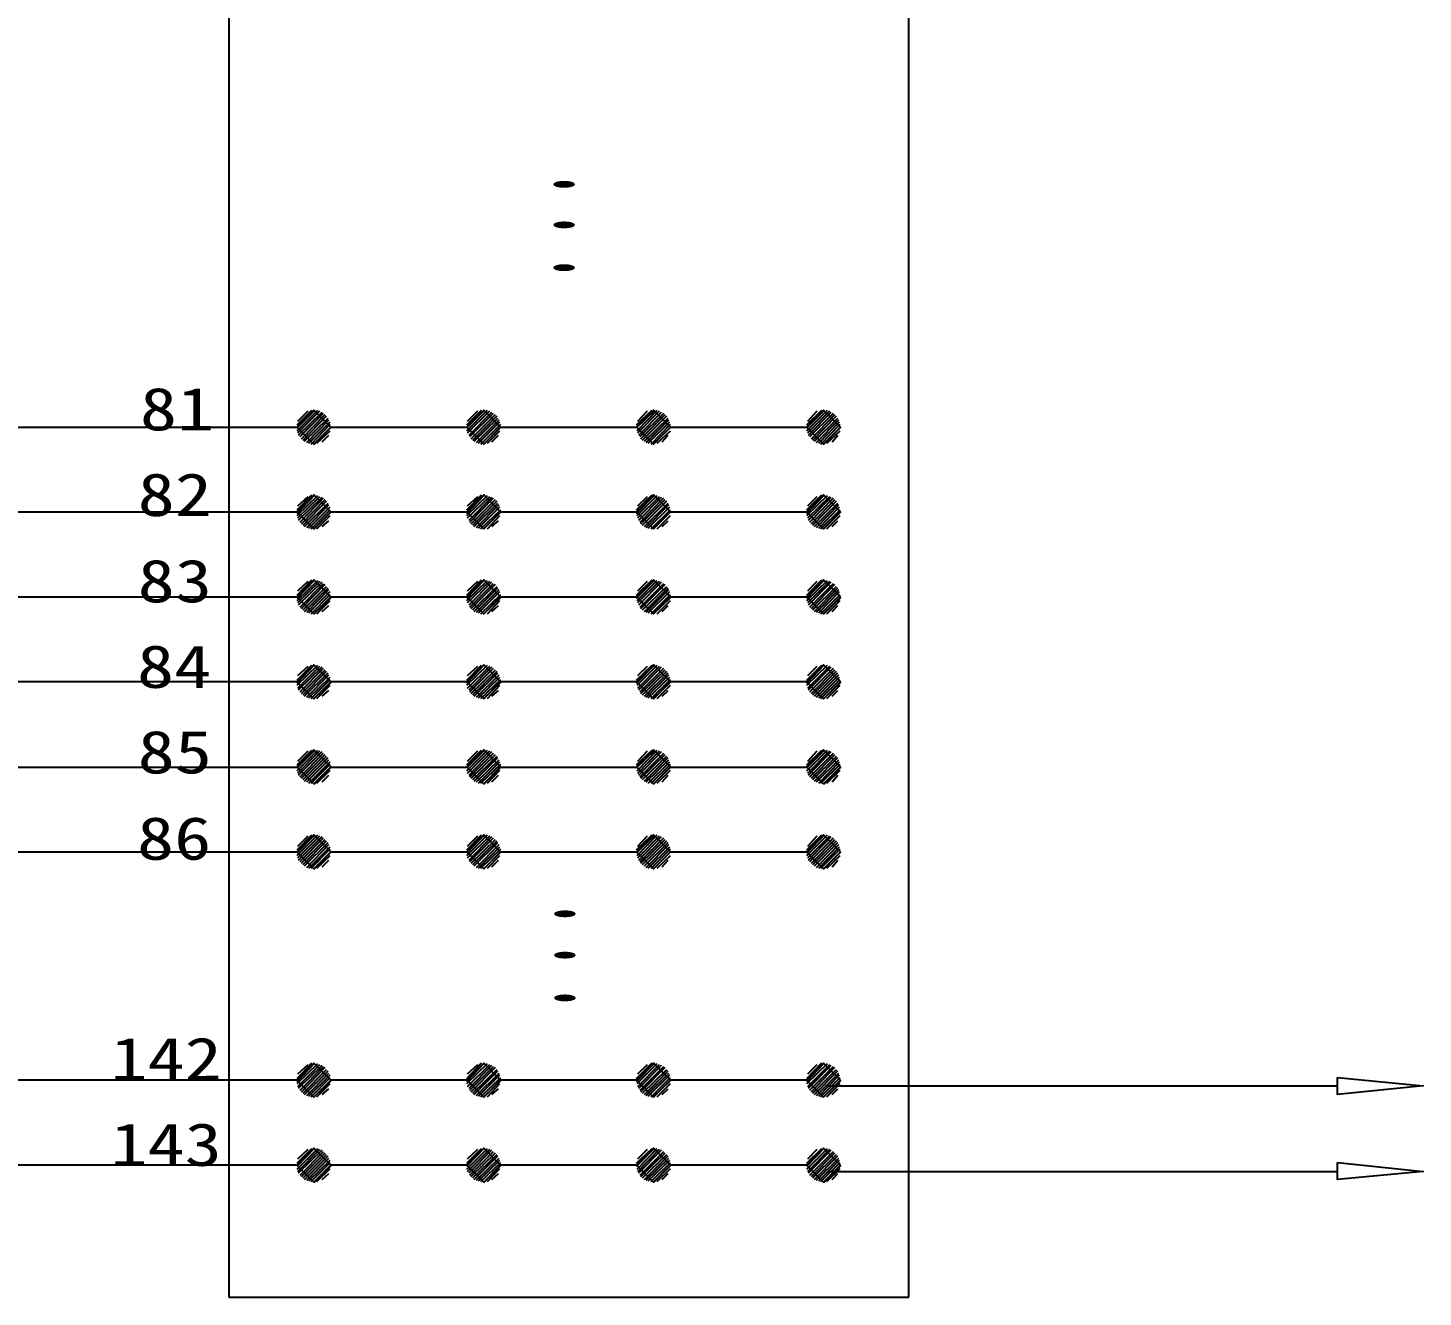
# Model space of a CAD drawing. Header units: metres. Extents: x 17 to 1757, y 17 to 1207.
# Drawn here: x 1139.8 to 1412.1, y 686.5 to 934.3 of the extents above; entities that cross this region are included whole.
import ezdxf

# ---------------------------------------------------------------- set-up
doc = ezdxf.new("R2010")
doc.units = ezdxf.units.M
for name, color, linetype in [('LINES', 7, 'Continuous'), ('POLYLINES', 4, 'Continuous'), ('TEXTS', 3, 'Continuous')]:
    doc.layers.add(name, color=color, linetype=linetype)

msp = doc.modelspace()

# ---------------------------------------------------------------- linework, layer by layer
at = {"layer": 'LINES'}
for p, q in [((1179.02, 1113.55), (1179.02, 686.52)), ((1311.72, 686.52), (1311.72, 1113.55)), ((1192.34, 856.8), (1195.22, 859.68)), ((1192.34, 856.22), (1195.8, 859.68)), ((1192.34, 855.65), (1196.38, 859.68)), ((1192.49, 857.52), (1194.5, 859.54)), ((1192.49, 855.22), (1196.81, 859.54)), ((1192.63, 854.78), (1197.24, 859.25)), ((1192.92, 854.5), (1197.53, 859.1)), ((1193.21, 854.06), (1197.82, 858.82)), ((1193.5, 853.78), (1198.1, 858.53)), ((1193.78, 853.63), (1198.39, 858.1)), ((1194.22, 853.34), (1198.54, 857.81)), ((1225.46, 856.8), (1228.34, 859.68)), ((1225.46, 856.22), (1228.92, 859.68)), ((1225.46, 855.65), (1229.5, 859.68)), ((1225.61, 857.52), (1227.62, 859.54)), ((1225.61, 855.22), (1229.93, 859.54)), ((1225.9, 854.78), (1230.36, 859.25)), ((1226.04, 854.5), (1230.65, 859.1)), ((1226.33, 854.06), (1231.08, 858.82)), ((1226.62, 853.78), (1231.37, 858.53)), ((1226.9, 853.63), (1231.51, 858.1)), ((1227.34, 853.34), (1231.8, 857.81)), ((1258.58, 856.8), (1261.61, 859.68)), ((1258.58, 856.22), (1262.18, 859.68)), ((1258.73, 855.65), (1262.62, 859.68)), ((1258.87, 857.52), (1260.74, 859.54)), ((1258.87, 855.22), (1263.05, 859.54)), ((1259.02, 854.78), (1263.48, 859.25)), ((1259.3, 854.5), (1263.91, 859.1)), ((1259.45, 854.06), (1264.2, 858.82)), ((1259.74, 853.78), (1264.49, 858.53)), ((1260.17, 853.63), (1264.78, 858.1)), ((1260.46, 853.34), (1264.92, 857.81)), ((1291.85, 856.8), (1294.73, 859.68)), ((1291.85, 856.22), (1295.3, 859.68)), ((1291.85, 855.65), (1295.88, 859.68)), ((1291.99, 857.52), (1293.86, 859.54)), ((1291.99, 855.22), (1296.31, 859.54)), ((1292.14, 854.78), (1296.6, 859.25)), ((1292.42, 854.5), (1297.03, 859.1)), ((1292.71, 854.06), (1297.32, 858.82)), ((1293, 853.78), (1297.61, 858.53)), ((1293.29, 853.63), (1297.9, 858.1)), ((1293.72, 853.34), (1298.04, 857.81)), ((863.88, 856.37), (1192.34, 856.37)), ((1194.65, 853.2), (1198.82, 857.38)), ((1195.08, 853.06), (1198.82, 856.94)), ((1195.66, 853.06), (1198.97, 856.37)), ((1196.23, 853.2), (1198.82, 855.65)), ((1198.97, 856.37), (1225.46, 856.37)), ((1227.77, 853.2), (1231.94, 857.38)), ((1228.2, 853.06), (1232.09, 856.94)), ((1228.78, 853.06), (1232.09, 856.37)), ((1229.5, 853.2), (1231.94, 855.65)), ((1232.09, 856.37), (1258.58, 856.37)), ((1260.89, 853.2), (1265.06, 857.38)), ((1261.46, 853.06), (1265.21, 856.94)), ((1261.9, 853.06), (1265.21, 856.37)), ((1262.62, 853.2), (1265.21, 855.65)), ((1265.21, 856.37), (1291.7, 856.37)), ((1294.15, 853.2), (1298.18, 857.38)), ((1294.58, 853.06), (1298.33, 856.94)), ((1295.16, 853.06), (1298.47, 856.37)), ((1295.74, 853.2), (1298.33, 855.65)), ((1197.24, 853.49), (1198.54, 854.78)), ((1230.36, 853.49), (1231.66, 854.78)), ((1263.62, 853.49), (1264.78, 854.78)), ((1296.74, 853.49), (1297.9, 854.78)), ((1192.34, 840.24), (1195.22, 843.12)), ((1192.34, 839.52), (1195.8, 843.12)), ((1192.34, 839.09), (1196.38, 842.98)), ((1192.49, 840.96), (1194.5, 842.83)), ((1192.49, 838.66), (1196.81, 842.83)), ((1192.63, 838.22), (1197.24, 842.69)), ((1192.92, 837.79), (1197.53, 842.54)), ((1193.21, 837.5), (1197.82, 842.26)), ((1193.5, 837.22), (1198.1, 841.97)), ((1193.78, 836.93), (1198.39, 841.54)), ((1225.46, 840.24), (1228.34, 843.12)), ((1225.46, 839.52), (1228.92, 843.12)), ((1225.46, 839.09), (1229.5, 842.98)), ((1225.61, 840.96), (1227.62, 842.83)), ((1225.61, 838.66), (1229.93, 842.83)), ((1225.9, 838.22), (1230.36, 842.69)), ((1226.04, 837.79), (1230.65, 842.54)), ((1226.33, 837.5), (1231.08, 842.26)), ((1226.62, 837.22), (1231.37, 841.97)), ((1226.9, 836.93), (1231.51, 841.54)), ((1258.58, 840.24), (1261.61, 843.12)), ((1258.58, 839.52), (1262.18, 843.12)), ((1258.73, 839.09), (1262.62, 842.98)), ((1258.87, 840.96), (1260.74, 842.83)), ((1258.87, 838.66), (1263.05, 842.83)), ((1259.02, 838.22), (1263.48, 842.69)), ((1259.3, 837.79), (1263.91, 842.54)), ((1259.45, 837.5), (1264.2, 842.26)), ((1259.74, 837.22), (1264.49, 841.97)), ((1260.17, 836.93), (1264.78, 841.54)), ((1291.85, 840.24), (1294.73, 843.12)), ((1291.85, 839.52), (1295.3, 843.12)), ((1291.85, 839.09), (1295.88, 842.98)), ((1291.99, 840.96), (1293.86, 842.83)), ((1291.99, 838.66), (1296.31, 842.83)), ((1292.14, 838.22), (1296.6, 842.69)), ((1292.42, 837.79), (1297.03, 842.54)), ((1292.71, 837.5), (1297.32, 842.26)), ((1293, 837.22), (1297.61, 841.97)), ((1293.29, 836.93), (1297.9, 841.54)), ((863.88, 839.81), (1192.34, 839.81)), ((1194.22, 836.78), (1198.54, 841.25)), ((1194.65, 836.64), (1198.82, 840.82)), ((1195.08, 836.5), (1198.82, 840.24)), ((1195.66, 836.5), (1198.97, 839.81)), ((1196.23, 836.5), (1198.82, 839.09)), ((1198.97, 839.81), (1225.46, 839.81)), ((1227.34, 836.78), (1231.8, 841.25)), ((1227.77, 836.64), (1231.94, 840.82)), ((1228.2, 836.5), (1232.09, 840.24)), ((1228.78, 836.5), (1232.09, 839.81)), ((1229.5, 836.5), (1231.94, 839.09)), ((1232.09, 839.81), (1258.58, 839.81)), ((1260.46, 836.78), (1264.92, 841.25)), ((1260.89, 836.64), (1265.06, 840.82)), ((1261.46, 836.5), (1265.21, 840.24)), ((1261.9, 836.5), (1265.21, 839.81)), ((1262.62, 836.5), (1265.21, 839.09)), ((1265.21, 839.81), (1291.7, 839.81)), ((1293.72, 836.78), (1298.04, 841.25)), ((1294.15, 836.64), (1298.18, 840.82)), ((1294.58, 836.5), (1298.33, 840.24)), ((1295.16, 836.5), (1298.47, 839.81)), ((1295.74, 836.5), (1298.33, 839.09)), ((1197.24, 836.93), (1198.54, 838.08)), ((1230.36, 836.93), (1231.66, 838.08)), ((1263.62, 836.93), (1264.78, 838.08)), ((1296.74, 836.93), (1297.9, 838.08)), ((1192.34, 823.54), (1195.22, 826.56)), ((1192.34, 822.96), (1195.8, 826.56)), ((1192.34, 822.53), (1196.38, 826.42)), ((1192.49, 824.4), (1194.5, 826.27)), ((1192.49, 822.1), (1196.81, 826.27)), ((1192.63, 821.66), (1197.24, 826.13)), ((1192.92, 821.23), (1197.53, 825.84)), ((1193.21, 820.94), (1197.82, 825.7)), ((1193.5, 820.66), (1198.1, 825.26)), ((1225.46, 823.54), (1228.34, 826.56)), ((1225.46, 822.96), (1228.92, 826.56)), ((1225.46, 822.53), (1229.5, 826.42)), ((1225.61, 824.4), (1227.62, 826.27)), ((1225.61, 822.1), (1229.93, 826.27)), ((1225.9, 821.66), (1230.36, 826.13)), ((1226.04, 821.23), (1230.65, 825.84)), ((1226.33, 820.94), (1231.08, 825.7)), ((1226.62, 820.66), (1231.37, 825.26)), ((1258.58, 823.54), (1261.61, 826.56)), ((1258.58, 822.96), (1262.18, 826.56)), ((1258.73, 822.53), (1262.62, 826.42)), ((1258.87, 824.4), (1260.74, 826.27)), ((1258.87, 822.1), (1263.05, 826.27)), ((1259.02, 821.66), (1263.48, 826.13)), ((1259.3, 821.23), (1263.91, 825.84)), ((1259.45, 820.94), (1264.2, 825.7)), ((1259.74, 820.66), (1264.49, 825.26)), ((1291.85, 823.54), (1294.73, 826.56)), ((1291.85, 822.96), (1295.3, 826.56)), ((1291.85, 822.53), (1295.88, 826.42)), ((1291.99, 824.4), (1293.86, 826.27)), ((1291.99, 822.1), (1296.31, 826.27)), ((1292.14, 821.66), (1296.6, 826.13)), ((1292.42, 821.23), (1297.03, 825.84)), ((1292.71, 820.94), (1297.32, 825.7)), ((1293, 820.66), (1297.61, 825.26)), ((863.88, 823.25), (1192.34, 823.25)), ((1193.78, 820.37), (1198.39, 824.98)), ((1194.22, 820.22), (1198.54, 824.69)), ((1194.65, 820.08), (1198.82, 824.26)), ((1195.08, 819.94), (1198.82, 823.68)), ((1195.66, 819.94), (1198.97, 823.1)), ((1196.23, 819.94), (1198.82, 822.53)), ((1198.97, 823.25), (1225.46, 823.25)), ((1226.9, 820.37), (1231.51, 824.98)), ((1227.34, 820.22), (1231.8, 824.69)), ((1227.77, 820.08), (1231.94, 824.26)), ((1228.2, 819.94), (1232.09, 823.68)), ((1228.78, 819.94), (1232.09, 823.1)), ((1229.5, 819.94), (1231.94, 822.53)), ((1232.09, 823.25), (1258.58, 823.25)), ((1260.17, 820.37), (1264.78, 824.98)), ((1260.46, 820.22), (1264.92, 824.69)), ((1260.89, 820.08), (1265.06, 824.26)), ((1261.46, 819.94), (1265.21, 823.68)), ((1261.9, 819.94), (1265.21, 823.1)), ((1262.62, 819.94), (1265.21, 822.53)), ((1265.21, 823.25), (1291.7, 823.25)), ((1293.29, 820.37), (1297.9, 824.98)), ((1293.72, 820.22), (1298.04, 824.69)), ((1294.15, 820.08), (1298.18, 824.26)), ((1294.58, 819.94), (1298.33, 823.68)), ((1295.16, 819.94), (1298.47, 823.1)), ((1295.74, 819.94), (1298.33, 822.53)), ((1197.24, 820.37), (1198.54, 821.52)), ((1230.36, 820.37), (1231.66, 821.52)), ((1263.62, 820.37), (1264.78, 821.52)), ((1296.74, 820.37), (1297.9, 821.52)), ((1192.34, 806.4), (1195.8, 810)), ((1192.34, 806.98), (1195.22, 809.86)), ((1192.34, 805.97), (1196.38, 809.86)), ((1192.49, 807.84), (1194.5, 809.71)), ((1192.49, 805.39), (1196.81, 809.71)), ((1192.63, 805.1), (1197.24, 809.57)), ((1192.92, 804.67), (1197.53, 809.28)), ((1193.21, 804.38), (1197.82, 808.99)), ((1193.5, 804.1), (1198.1, 808.7)), ((1225.46, 806.4), (1228.92, 810)), ((1225.46, 806.98), (1228.34, 809.86)), ((1225.46, 805.97), (1229.5, 809.86)), ((1225.61, 807.84), (1227.62, 809.71)), ((1225.61, 805.39), (1229.93, 809.71)), ((1225.9, 805.1), (1230.36, 809.57)), ((1226.04, 804.67), (1230.65, 809.28)), ((1226.33, 804.38), (1231.08, 808.99)), ((1226.62, 804.1), (1231.37, 808.7)), ((1258.58, 806.4), (1262.18, 810)), ((1258.58, 806.98), (1261.61, 809.86)), ((1258.73, 805.97), (1262.62, 809.86)), ((1258.87, 807.84), (1260.74, 809.71)), ((1258.87, 805.39), (1263.05, 809.71)), ((1259.02, 805.1), (1263.48, 809.57)), ((1259.3, 804.67), (1263.91, 809.28)), ((1259.45, 804.38), (1264.2, 808.99)), ((1259.74, 804.1), (1264.49, 808.7)), ((1291.85, 806.4), (1295.3, 810)), ((1291.85, 806.98), (1294.73, 809.86)), ((1291.85, 805.97), (1295.88, 809.86)), ((1291.99, 807.84), (1293.86, 809.71)), ((1291.99, 805.39), (1296.31, 809.71)), ((1292.14, 805.1), (1296.6, 809.57)), ((1292.42, 804.67), (1297.03, 809.28)), ((1292.71, 804.38), (1297.32, 808.99)), ((1293, 804.1), (1297.61, 808.7)), ((863.88, 806.69), (1192.34, 806.69)), ((1193.78, 803.81), (1198.39, 808.42)), ((1194.22, 803.66), (1198.54, 807.98)), ((1194.65, 803.52), (1198.82, 807.55)), ((1195.08, 803.38), (1198.82, 807.12)), ((1195.66, 803.38), (1198.97, 806.54)), ((1196.23, 803.38), (1198.82, 805.97)), ((1198.97, 806.69), (1225.46, 806.69)), ((1226.9, 803.81), (1231.51, 808.42)), ((1227.34, 803.66), (1231.8, 807.98)), ((1227.77, 803.52), (1231.94, 807.55)), ((1228.2, 803.38), (1232.09, 807.12)), ((1228.78, 803.38), (1232.09, 806.54)), ((1229.5, 803.38), (1231.94, 805.97)), ((1232.09, 806.69), (1258.58, 806.69)), ((1260.17, 803.81), (1264.78, 808.42)), ((1260.46, 803.66), (1264.92, 807.98)), ((1260.89, 803.52), (1265.06, 807.55)), ((1261.46, 803.38), (1265.21, 807.12)), ((1261.9, 803.38), (1265.21, 806.54)), ((1262.62, 803.38), (1265.21, 805.97)), ((1265.21, 806.69), (1291.7, 806.69)), ((1293.29, 803.81), (1297.9, 808.42)), ((1293.72, 803.66), (1298.04, 807.98)), ((1294.15, 803.52), (1298.18, 807.55)), ((1294.58, 803.38), (1298.33, 807.12)), ((1295.16, 803.38), (1298.47, 806.54)), ((1295.74, 803.38), (1298.33, 805.97)), ((1197.24, 803.81), (1198.54, 804.96)), ((1230.36, 803.81), (1231.66, 804.96)), ((1263.62, 803.81), (1264.78, 804.96)), ((1296.74, 803.81), (1297.9, 804.96)), ((1192.34, 790.42), (1195.22, 793.3)), ((1192.34, 789.84), (1195.8, 793.3)), ((1192.34, 789.26), (1196.38, 793.3)), ((1192.49, 791.14), (1194.5, 793.15)), ((1192.49, 788.83), (1196.81, 793.15)), ((1192.63, 788.4), (1197.24, 793.01)), ((1192.92, 788.11), (1197.53, 792.72)), ((1193.21, 787.82), (1197.82, 792.43)), ((1225.46, 790.42), (1228.34, 793.3)), ((1225.46, 789.84), (1228.92, 793.3)), ((1225.46, 789.26), (1229.5, 793.3)), ((1225.61, 791.14), (1227.62, 793.15)), ((1225.61, 788.83), (1229.93, 793.15)), ((1225.9, 788.4), (1230.36, 793.01)), ((1226.04, 788.11), (1230.65, 792.72)), ((1226.33, 787.82), (1231.08, 792.43)), ((1258.58, 790.42), (1261.61, 793.3)), ((1258.58, 789.84), (1262.18, 793.3)), ((1258.73, 789.26), (1262.62, 793.3)), ((1258.87, 791.14), (1260.74, 793.15)), ((1258.87, 788.83), (1263.05, 793.15)), ((1259.02, 788.4), (1263.48, 793.01)), ((1259.3, 788.11), (1263.91, 792.72)), ((1259.45, 787.82), (1264.2, 792.43)), ((1291.85, 790.42), (1294.73, 793.3)), ((1291.85, 789.84), (1295.3, 793.3)), ((1291.85, 789.26), (1295.88, 793.3)), ((1291.99, 791.14), (1293.86, 793.15)), ((1291.99, 788.83), (1296.31, 793.15)), ((1292.14, 788.4), (1296.6, 793.01)), ((1292.42, 788.11), (1297.03, 792.72)), ((1292.71, 787.82), (1297.32, 792.43)), ((863.88, 789.98), (1192.34, 789.98)), ((1193.5, 787.54), (1198.1, 792.14)), ((1193.78, 787.25), (1198.39, 791.86)), ((1194.22, 787.1), (1198.54, 791.42)), ((1194.65, 786.82), (1198.82, 790.99)), ((1195.08, 786.82), (1198.82, 790.56)), ((1195.66, 786.67), (1198.97, 789.98)), ((1198.97, 789.98), (1225.46, 789.98)), ((1226.62, 787.54), (1231.37, 792.14)), ((1226.9, 787.25), (1231.51, 791.86)), ((1227.34, 787.1), (1231.8, 791.42)), ((1227.77, 786.82), (1231.94, 790.99)), ((1228.2, 786.82), (1232.09, 790.56)), ((1228.78, 786.67), (1232.09, 789.98)), ((1232.09, 789.98), (1258.58, 789.98)), ((1259.74, 787.54), (1264.49, 792.14)), ((1260.17, 787.25), (1264.78, 791.86)), ((1260.46, 787.1), (1264.92, 791.42)), ((1260.89, 786.82), (1265.06, 790.99)), ((1261.46, 786.82), (1265.21, 790.56)), ((1261.9, 786.67), (1265.21, 789.98)), ((1265.21, 789.98), (1291.7, 789.98)), ((1293, 787.54), (1297.61, 792.14)), ((1293.29, 787.25), (1297.9, 791.86)), ((1293.72, 787.1), (1298.04, 791.42)), ((1294.15, 786.82), (1298.18, 790.99)), ((1294.58, 786.82), (1298.33, 790.56)), ((1295.16, 786.67), (1298.47, 789.98)), ((1196.23, 786.82), (1198.82, 789.41)), ((1197.24, 787.1), (1198.54, 788.4)), ((1229.5, 786.82), (1231.94, 789.41)), ((1230.36, 787.1), (1231.66, 788.4)), ((1262.62, 786.82), (1265.21, 789.41)), ((1263.62, 787.1), (1264.78, 788.4)), ((1295.74, 786.82), (1298.33, 789.41)), ((1296.74, 787.1), (1297.9, 788.4)), ((1192.34, 773.86), (1195.22, 776.74)), ((1192.34, 773.28), (1195.8, 776.74)), ((1192.34, 772.7), (1196.38, 776.74)), ((1192.49, 774.58), (1194.5, 776.59)), ((1192.49, 772.27), (1196.81, 776.59)), ((1192.63, 771.84), (1197.24, 776.45)), ((1192.92, 771.55), (1197.53, 776.16)), ((1225.46, 773.86), (1228.34, 776.74)), ((1225.46, 773.28), (1228.92, 776.74)), ((1225.46, 772.7), (1229.5, 776.74)), ((1225.61, 774.58), (1227.62, 776.59)), ((1225.61, 772.27), (1229.93, 776.59)), ((1225.9, 771.84), (1230.36, 776.45)), ((1226.04, 771.55), (1230.65, 776.16)), ((1258.58, 773.86), (1261.61, 776.74)), ((1258.58, 773.28), (1262.18, 776.74)), ((1258.73, 772.7), (1262.62, 776.74)), ((1258.87, 774.58), (1260.74, 776.59)), ((1258.87, 772.27), (1263.05, 776.59)), ((1259.02, 771.84), (1263.48, 776.45)), ((1259.3, 771.55), (1263.91, 776.16)), ((1291.85, 773.86), (1294.73, 776.74)), ((1291.85, 773.28), (1295.3, 776.74)), ((1291.85, 772.7), (1295.88, 776.74)), ((1291.99, 774.58), (1293.86, 776.59)), ((1291.99, 772.27), (1296.31, 776.59)), ((1292.14, 771.84), (1296.6, 776.45)), ((1292.42, 771.55), (1297.03, 776.16)), ((863.88, 773.42), (1192.34, 773.42)), ((1193.21, 771.26), (1197.82, 775.87)), ((1193.5, 770.98), (1198.1, 775.58)), ((1193.78, 770.69), (1198.39, 775.3)), ((1194.22, 770.4), (1198.54, 774.86)), ((1194.65, 770.26), (1198.82, 774.43)), ((1195.08, 770.26), (1198.82, 774)), ((1195.66, 770.11), (1198.97, 773.42)), ((1198.97, 773.42), (1225.46, 773.42)), ((1226.33, 771.26), (1231.08, 775.87)), ((1226.62, 770.98), (1231.37, 775.58)), ((1226.9, 770.69), (1231.51, 775.3)), ((1227.34, 770.4), (1231.8, 774.86)), ((1227.77, 770.26), (1231.94, 774.43)), ((1228.2, 770.26), (1232.09, 774)), ((1228.78, 770.11), (1232.09, 773.42)), ((1232.09, 773.42), (1258.58, 773.42)), ((1259.45, 771.26), (1264.2, 775.87)), ((1259.74, 770.98), (1264.49, 775.58)), ((1260.17, 770.69), (1264.78, 775.3)), ((1260.46, 770.4), (1264.92, 774.86)), ((1260.89, 770.26), (1265.06, 774.43)), ((1261.46, 770.26), (1265.21, 774)), ((1261.9, 770.11), (1265.21, 773.42)), ((1265.21, 773.42), (1291.7, 773.42)), ((1292.71, 771.26), (1297.32, 775.87)), ((1293, 770.98), (1297.61, 775.58)), ((1293.29, 770.69), (1297.9, 775.3)), ((1293.72, 770.4), (1298.04, 774.86)), ((1294.15, 770.26), (1298.18, 774.43)), ((1294.58, 770.26), (1298.33, 774)), ((1295.16, 770.11), (1298.47, 773.42)), ((1196.23, 770.26), (1198.82, 772.7)), ((1197.24, 770.54), (1198.54, 771.84)), ((1229.5, 770.26), (1231.94, 772.7)), ((1230.36, 770.54), (1231.66, 771.84)), ((1262.62, 770.26), (1265.21, 772.7)), ((1263.62, 770.54), (1264.78, 771.84)), ((1295.74, 770.26), (1298.33, 772.7)), ((1296.74, 770.54), (1297.9, 771.84)), ((1192.34, 729.22), (1195.22, 732.24)), ((1192.34, 728.64), (1195.8, 732.24)), ((1192.34, 728.21), (1196.38, 732.1)), ((1192.49, 730.08), (1194.5, 731.95)), ((1192.49, 727.63), (1196.81, 731.95)), ((1192.63, 727.34), (1197.24, 731.81)), ((1192.92, 726.91), (1197.53, 731.52)), ((1193.21, 726.62), (1197.82, 731.38)), ((1193.5, 726.34), (1198.1, 730.94)), ((1193.78, 726.05), (1198.39, 730.66)), ((1194.22, 725.9), (1198.54, 730.22)), ((1194.65, 725.76), (1198.82, 729.94)), ((1225.46, 729.22), (1228.34, 732.24)), ((1225.46, 728.64), (1228.92, 732.24)), ((1225.46, 728.21), (1229.5, 732.1)), ((1225.61, 730.08), (1227.62, 731.95)), ((1225.61, 727.63), (1229.93, 731.95)), ((1225.9, 727.34), (1230.36, 731.81)), ((1226.04, 726.91), (1230.65, 731.52)), ((1226.33, 726.62), (1231.08, 731.38)), ((1226.62, 726.34), (1231.37, 730.94)), ((1226.9, 726.05), (1231.51, 730.66)), ((1227.34, 725.9), (1231.8, 730.22)), ((1227.77, 725.76), (1231.94, 729.94)), ((1258.58, 729.22), (1261.61, 732.24)), ((1258.58, 728.64), (1262.18, 732.24)), ((1258.73, 728.21), (1262.62, 732.1)), ((1258.87, 730.08), (1260.74, 731.95)), ((1258.87, 727.63), (1263.05, 731.95)), ((1259.02, 727.34), (1263.48, 731.81)), ((1259.3, 726.91), (1263.91, 731.52)), ((1259.45, 726.62), (1264.2, 731.38)), ((1259.74, 726.34), (1264.49, 730.94)), ((1260.17, 726.05), (1264.78, 730.66)), ((1260.46, 725.9), (1264.92, 730.22)), ((1260.89, 725.76), (1265.06, 729.94)), ((1291.85, 729.22), (1294.73, 732.24)), ((1291.85, 728.64), (1295.3, 732.24)), ((1291.85, 728.21), (1295.88, 732.1)), ((1291.99, 730.08), (1293.86, 731.95)), ((1291.99, 727.63), (1296.31, 731.95)), ((1292.14, 727.34), (1296.6, 731.81)), ((1292.42, 726.91), (1297.03, 731.52)), ((1292.71, 726.62), (1297.32, 731.38)), ((1293, 726.34), (1297.61, 730.94)), ((1293.29, 726.05), (1297.9, 730.66)), ((1293.72, 725.9), (1298.04, 730.22)), ((1294.15, 725.76), (1298.18, 729.94)), ((863.88, 728.93), (1192.34, 728.93)), ((1195.08, 725.62), (1198.82, 729.36)), ((1195.66, 725.62), (1198.97, 728.78)), ((1196.23, 725.62), (1198.82, 728.21)), ((1197.24, 726.05), (1198.54, 727.2)), ((1198.97, 728.93), (1225.46, 728.93)), ((1228.2, 725.62), (1232.09, 729.36)), ((1228.78, 725.62), (1232.09, 728.78)), ((1229.5, 725.62), (1231.94, 728.21)), ((1230.36, 726.05), (1231.66, 727.2)), ((1232.09, 728.93), (1258.58, 728.93)), ((1261.46, 725.62), (1265.21, 729.36)), ((1261.9, 725.62), (1265.21, 728.78)), ((1262.62, 725.62), (1265.21, 728.21)), ((1263.62, 726.05), (1264.78, 727.2)), ((1265.21, 728.93), (1291.7, 728.93)), ((1294.58, 725.62), (1298.33, 729.36)), ((1295.16, 725.62), (1298.47, 728.78)), ((1295.74, 725.62), (1298.33, 728.21)), ((1295.88, 727.78), (1395.38, 727.78)), ((1296.74, 726.05), (1297.9, 727.2)), ((1192.34, 712.08), (1195.8, 715.68)), ((1192.34, 712.66), (1195.22, 715.54)), ((1192.34, 711.5), (1196.38, 715.54)), ((1192.49, 713.52), (1194.5, 715.39)), ((1192.49, 711.07), (1196.81, 715.39)), ((1192.63, 710.78), (1197.24, 715.25)), ((1192.92, 710.35), (1197.53, 714.96)), ((1193.21, 710.06), (1197.82, 714.67)), ((1193.5, 709.78), (1198.1, 714.38)), ((1193.78, 709.49), (1198.39, 714.1)), ((1194.22, 709.34), (1198.54, 713.66)), ((1225.46, 712.08), (1228.92, 715.68)), ((1225.46, 712.66), (1228.34, 715.54)), ((1225.46, 711.5), (1229.5, 715.54)), ((1225.61, 713.52), (1227.62, 715.39)), ((1225.61, 711.07), (1229.93, 715.39)), ((1225.9, 710.78), (1230.36, 715.25)), ((1226.04, 710.35), (1230.65, 714.96)), ((1226.33, 710.06), (1231.08, 714.67)), ((1226.62, 709.78), (1231.37, 714.38)), ((1226.9, 709.49), (1231.51, 714.1)), ((1227.34, 709.34), (1231.8, 713.66)), ((1258.58, 712.08), (1262.18, 715.68)), ((1258.58, 712.66), (1261.61, 715.54)), ((1258.73, 711.5), (1262.62, 715.54)), ((1258.87, 713.52), (1260.74, 715.39)), ((1258.87, 711.07), (1263.05, 715.39)), ((1259.02, 710.78), (1263.48, 715.25)), ((1259.3, 710.35), (1263.91, 714.96)), ((1259.45, 710.06), (1264.2, 714.67)), ((1259.74, 709.78), (1264.49, 714.38)), ((1260.17, 709.49), (1264.78, 714.1)), ((1260.46, 709.34), (1264.92, 713.66)), ((1291.85, 712.08), (1295.3, 715.68)), ((1291.85, 712.66), (1294.73, 715.54)), ((1291.85, 711.5), (1295.88, 715.54)), ((1291.99, 713.52), (1293.86, 715.39)), ((1291.99, 711.07), (1296.31, 715.39)), ((1292.14, 710.78), (1296.6, 715.25)), ((1292.42, 710.35), (1297.03, 714.96)), ((1292.71, 710.06), (1297.32, 714.67)), ((1293, 709.78), (1297.61, 714.38)), ((1293.29, 709.49), (1297.9, 714.1)), ((1293.72, 709.34), (1298.04, 713.66)), ((863.88, 712.37), (1192.34, 712.37)), ((1194.65, 709.2), (1198.82, 713.23)), ((1195.08, 709.06), (1198.82, 712.8)), ((1195.66, 708.91), (1198.97, 712.22)), ((1196.23, 709.06), (1198.82, 711.65)), ((1198.97, 712.37), (1225.46, 712.37)), ((1227.77, 709.2), (1231.94, 713.23)), ((1228.2, 709.06), (1232.09, 712.8)), ((1228.78, 708.91), (1232.09, 712.22)), ((1229.5, 709.06), (1231.94, 711.65)), ((1232.09, 712.37), (1258.58, 712.37)), ((1260.89, 709.2), (1265.06, 713.23)), ((1261.46, 709.06), (1265.21, 712.8)), ((1261.9, 708.91), (1265.21, 712.22)), ((1262.62, 709.06), (1265.21, 711.65)), ((1265.21, 712.37), (1291.7, 712.37)), ((1294.15, 709.2), (1298.18, 713.23)), ((1294.58, 709.06), (1298.33, 712.8)), ((1295.16, 708.91), (1298.47, 712.22)), ((1295.74, 709.06), (1298.33, 711.65)), ((1295.88, 711.07), (1395.38, 711.07)), ((1197.24, 709.49), (1198.54, 710.64)), ((1230.36, 709.49), (1231.66, 710.64)), ((1263.62, 709.49), (1264.78, 710.64)), ((1296.74, 709.49), (1297.9, 710.64)), ((1179.02, 686.52), (1311.72, 686.52))]:
    msp.add_line(p, q, dxfattribs=at)
at = {"layer": 'POLYLINES'}
for points in [[(1198.91, 856.38), (1195.59, 859.69), (1192.27, 856.38), (1195.59, 853.06), (1198.91, 856.38), (1198.91, 856.38)], [(1232.07, 856.38), (1228.76, 859.69), (1225.44, 856.38), (1228.76, 853.06), (1232.07, 856.38), (1232.07, 856.38)], [(1265.24, 856.38), (1261.92, 859.69), (1258.61, 856.38), (1261.92, 853.06), (1265.24, 856.38), (1265.24, 856.38)], [(1298.4, 856.38), (1295.09, 859.69), (1291.77, 856.38), (1295.09, 853.06), (1298.4, 856.38), (1298.4, 856.38)], [(1198.91, 839.8), (1195.59, 843.11), (1192.27, 839.8), (1195.59, 836.48), (1198.91, 839.8), (1198.91, 839.8)], [(1232.07, 839.8), (1228.76, 843.11), (1225.44, 839.8), (1228.76, 836.48), (1232.07, 839.8), (1232.07, 839.8)], [(1265.24, 839.8), (1261.92, 843.11), (1258.61, 839.8), (1261.92, 836.48), (1265.24, 839.8), (1265.24, 839.8)], [(1298.4, 839.8), (1295.09, 843.11), (1291.77, 839.8), (1295.09, 836.48), (1298.4, 839.8), (1298.4, 839.8)], [(1198.91, 823.21), (1195.59, 826.53), (1192.27, 823.21), (1195.59, 819.9), (1198.91, 823.21), (1198.91, 823.21)], [(1232.07, 823.21), (1228.76, 826.53), (1225.44, 823.21), (1228.76, 819.9), (1232.07, 823.21), (1232.07, 823.21)], [(1265.24, 823.21), (1261.92, 826.53), (1258.61, 823.21), (1261.92, 819.9), (1265.24, 823.21), (1265.24, 823.21)], [(1298.4, 823.21), (1295.09, 826.53), (1291.77, 823.21), (1295.09, 819.9), (1298.4, 823.21), (1298.4, 823.21)], [(1198.91, 806.63), (1195.59, 809.95), (1192.27, 806.63), (1195.59, 803.31), (1198.91, 806.63), (1198.91, 806.63)], [(1232.07, 806.63), (1228.76, 809.95), (1225.44, 806.63), (1228.76, 803.31), (1232.07, 806.63), (1232.07, 806.63)], [(1265.24, 806.63), (1261.92, 809.95), (1258.61, 806.63), (1261.92, 803.31), (1265.24, 806.63), (1265.24, 806.63)], [(1298.4, 806.63), (1295.09, 809.95), (1291.77, 806.63), (1295.09, 803.31), (1298.4, 806.63), (1298.4, 806.63)], [(1198.91, 790.05), (1195.59, 793.36), (1192.27, 790.05), (1195.59, 786.73), (1198.91, 790.05), (1198.91, 790.05)], [(1232.07, 790.05), (1228.76, 793.36), (1225.44, 790.05), (1228.76, 786.73), (1232.07, 790.05), (1232.07, 790.05)], [(1265.24, 790.05), (1261.92, 793.36), (1258.61, 790.05), (1261.92, 786.73), (1265.24, 790.05), (1265.24, 790.05)], [(1298.4, 790.05), (1295.09, 793.36), (1291.77, 790.05), (1295.09, 786.73), (1298.4, 790.05), (1298.4, 790.05)], [(1198.91, 773.46), (1195.59, 776.78), (1192.27, 773.46), (1195.59, 770.15), (1198.91, 773.46), (1198.91, 773.46)], [(1232.07, 773.46), (1228.76, 776.78), (1225.44, 773.46), (1228.76, 770.15), (1232.07, 773.46), (1232.07, 773.46)], [(1265.24, 773.46), (1261.92, 776.78), (1258.61, 773.46), (1261.92, 770.15), (1265.24, 773.46), (1265.24, 773.46)], [(1298.4, 773.46), (1295.09, 776.78), (1291.77, 773.46), (1295.09, 770.15), (1298.4, 773.46), (1298.4, 773.46)], [(1198.91, 728.88), (1195.59, 732.2), (1192.27, 728.88), (1195.59, 725.57), (1198.91, 728.88), (1198.91, 728.88)], [(1232.07, 728.88), (1228.76, 732.2), (1225.44, 728.88), (1228.76, 725.57), (1232.07, 728.88), (1232.07, 728.88)], [(1265.24, 728.88), (1261.92, 732.2), (1258.61, 728.88), (1261.92, 725.57), (1265.24, 728.88), (1265.24, 728.88)], [(1298.4, 728.88), (1295.09, 732.2), (1291.77, 728.88), (1295.09, 725.57), (1298.4, 728.88), (1298.4, 728.88)], [(1395.38, 729.36), (1412.09, 727.78), (1395.38, 726.05), (1395.38, 729.36)], [(1395.38, 729.36), (1412.09, 727.78), (1395.38, 726.05), (1395.38, 729.36)], [(1198.91, 712.3), (1195.59, 715.62), (1192.27, 712.3), (1195.59, 708.98), (1198.91, 712.3), (1198.91, 712.3)], [(1232.07, 712.3), (1228.76, 715.62), (1225.44, 712.3), (1228.76, 708.98), (1232.07, 712.3), (1232.07, 712.3)], [(1265.24, 712.3), (1261.92, 715.62), (1258.61, 712.3), (1261.92, 708.98), (1265.24, 712.3), (1265.24, 712.3)], [(1298.4, 712.3), (1295.09, 715.62), (1291.77, 712.3), (1295.09, 708.98), (1298.4, 712.3), (1298.4, 712.3)], [(1395.38, 712.8), (1412.09, 711.07), (1395.38, 709.49), (1395.38, 712.8)], [(1395.38, 712.8), (1412.09, 711.07), (1395.38, 709.49), (1395.38, 712.8)]]:
    msp.add_lwpolyline(points, dxfattribs=at)

# ---------------------------------------------------------------- texts
at = {"layer": 'TEXTS'}
for s, height, width, p in [('.', 7.15, 3.253333, (1236.55, 903.2)), ('.', 7.15, 3.253333, (1236.55, 895.28)), ('.', 7.15, 3.253333, (1236.55, 886.93)), ('81', 8.37, 1.272889, (1161.67, 855.71)), ('82', 8.37, 1.272889, (1161.24, 839)), ('83', 8.37, 1.272889, (1161.24, 822.15)), ('84', 8.37, 1.272889, (1161.1, 805.45)), ('85', 8.37, 1.272889, (1161.24, 788.75)), ('86', 8.37, 1.272889, (1161.1, 771.9)), ('.', 7.15, 3.253333, (1236.7, 760.79)), ('.', 7.15, 3.253333, (1236.7, 752.72)), ('.', 7.15, 3.253333, (1236.7, 744.37)), ('142', 8.37, 1.272889, (1155.91, 728.84)), ('143', 8.37, 1.272889, (1155.91, 712.14))]:
    msp.add_text(s, height=height, dxfattribs=dict(at, width=width)).set_placement(p)

doc.saveas('drawing.dxf')
